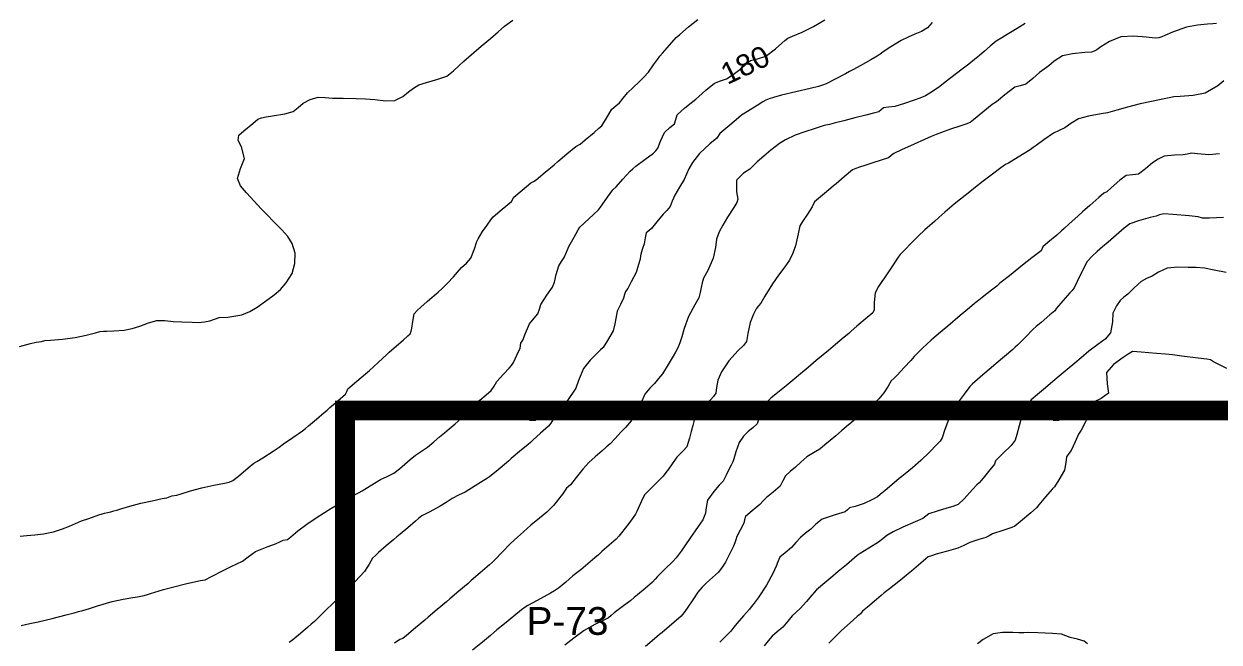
# Model space of a CAD drawing. Header units: metres. Extents: x 354768 to 355417, y 9249536 to 9250102.
# Drawn here: x 354910.47 to 354931.54, y 9249865.5 to 9249876.39 of the extents above; entities that cross this region are included whole.
import ezdxf
from ezdxf.enums import TextEntityAlignment as Align

# ---------------------------------------------------------------- set-up
doc = ezdxf.new("R2010")
doc.units = ezdxf.units.M
doc.header["$LTSCALE"] = 0.25
doc.linetypes.add('DASHED', pattern=[1.524, 1.27, -0.254])
doc.layers.add('ARQ-BASE', color=8, linetype='CONTINUOUS', lineweight=13)
doc.layers.add('LIMITE-INTERV', color=1, linetype='DASHED', lineweight=70)
doc.layers.add('CURVAS', color=33, linetype='CONTINUOUS', lineweight=13, true_color=0xb08860)
doc.layers.add('CURVAS-TXT', color=33, linetype='CONTINUOUS', true_color=0x966e46)
doc.layers.add('NUDOS', color=7, linetype='CONTINUOUS')
doc.layers.add('TEXTOS', color=7, linetype='CONTINUOUS')
doc.styles.get("Standard").update_dxf_attribs({"font": 'arial.ttf'})

# ---------------------------------------------------------------- blocks, each defined once
blk = doc.blocks.new('ARQUITECTURA_BASE')
at = {"layer": 'ARQ-BASE'}
for points in [[(354919.494, 9249869.452), (354919.385, 9249869.452)], [(354928.719, 9249869.452), (354928.61, 9249869.452)], [(354919.494, 9249869.402), (354919.385, 9249869.402)], [(354928.719, 9249869.402), (354928.61, 9249869.402)]]:
    blk.add_lwpolyline(points, dxfattribs=at)
blk = doc.blocks.new('CURVAS_DE_NIVEL')
at = {"layer": 'CURVAS'}
for points in [[(354928.118, 9249876.396), (354927.975, 9249876.309), (354927.803, 9249876.205), (354927.704, 9249876.146), (354927.608, 9249876.085), (354927.502, 9249875.998), (354927.399, 9249875.909), (354927.313, 9249875.835), (354927.226, 9249875.762), (354927.123, 9249875.682), (354927.01, 9249875.594), (354926.907, 9249875.518), (354926.807, 9249875.443), (354926.711, 9249875.365), (354926.613, 9249875.289), (354926.482, 9249875.2), (354926.36, 9249875.126), (354926.263, 9249875.084), (354926.164, 9249875.047), (354925.99, 9249874.987), (354925.82, 9249874.935), (354925.708, 9249874.921), (354925.624, 9249874.911), (354925.583, 9249874.877), (354925.541, 9249874.841), (354925.467, 9249874.822), (354925.308, 9249874.783), (354925.118, 9249874.736), (354924.921, 9249874.685), (354924.75, 9249874.64), (354924.671, 9249874.62), (354924.578, 9249874.601), (354924.504, 9249874.575), (354924.415, 9249874.548), (354924.233, 9249874.492), (354924.066, 9249874.432), (354923.895, 9249874.347), (354923.787, 9249874.281), (354923.711, 9249874.225), (354923.637, 9249874.165), (354923.513, 9249874.063), (354923.393, 9249873.96), (354923.329, 9249873.896), (354923.265, 9249873.832), (354923.152, 9249873.76), (354923.032, 9249873.636), (354923.028, 9249873.434), (354923.056, 9249873.303), (354923.037, 9249873.243), (354922.982, 9249873.156), (354922.872, 9249872.985), (354922.788, 9249872.845), (354922.727, 9249872.726), (354922.679, 9249872.601), (354922.658, 9249872.453), (354922.622, 9249872.266), (354922.523, 9249872.049), (354922.448, 9249871.911), (354922.425, 9249871.83), (354922.406, 9249871.747), (354922.39, 9249871.658), (354922.368, 9249871.563), (354922.294, 9249871.441), (354922.182, 9249871.237), (354922.108, 9249871.022), (354922.068, 9249870.879), (354922.031, 9249870.771), (354921.997, 9249870.681), (354921.957, 9249870.609), (354921.916, 9249870.537), (354921.827, 9249870.39), (354921.725, 9249870.227), (354921.658, 9249870.141), (354921.587, 9249870.058), (354921.503, 9249869.973), (354921.417, 9249869.87), (354921.336, 9249869.691), (354921.269, 9249869.528), (354921.209, 9249869.445), (354921.144, 9249869.365), (354921.073, 9249869.283), (354920.993, 9249869.197), (354920.893, 9249869.089), (354920.802, 9249868.995), (354920.732, 9249868.932), (354920.661, 9249868.87), (354920.541, 9249868.763), (354920.429, 9249868.661), (354920.374, 9249868.604), (354920.321, 9249868.544), (354920.207, 9249868.401), (354920.105, 9249868.271), (354920.037, 9249868.214), (354919.963, 9249868.103), (354919.808, 9249867.905), (354919.689, 9249867.791), (354919.557, 9249867.683), (354919.408, 9249867.558), (354919.275, 9249867.442), (354919.17, 9249867.348), (354919.048, 9249867.234), (354918.902, 9249867.087), (354918.782, 9249866.961), (354918.731, 9249866.906), (354918.678, 9249866.861), (354918.516, 9249866.722), (354918.353, 9249866.583), (354918.301, 9249866.532), (354918.14, 9249866.396), (354917.979, 9249866.26), (354917.919, 9249866.21), (354917.757, 9249866.074), (354917.596, 9249865.938), (354917.536, 9249865.887), (354917.374, 9249865.751), (354917.212, 9249865.616), (354917.153, 9249865.566), (354917.096, 9249865.544), (354917.001, 9249865.483)], [(354931.492, 9249876.396), (354931.425, 9249876.39), (354931.334, 9249876.384), (354931.156, 9249876.368), (354930.964, 9249876.334), (354930.713, 9249876.246), (354930.581, 9249876.186), (354930.526, 9249876.163), (354930.471, 9249876.144), (354930.414, 9249876.142), (354930.356, 9249876.143), (354930.249, 9249876.158), (354930.031, 9249876.177), (354929.802, 9249876.161), (354929.607, 9249876.082), (354929.451, 9249875.985), (354929.381, 9249875.934), (354929.334, 9249875.913), (354929.287, 9249875.895), (354929.171, 9249875.886), (354928.951, 9249875.865), (354928.774, 9249875.829), (354928.631, 9249875.736), (354928.535, 9249875.651), (354928.452, 9249875.592), (354928.37, 9249875.533), (354928.252, 9249875.429), (354928.13, 9249875.33), (354928.032, 9249875.302), (354927.934, 9249875.275), (354927.758, 9249875.14), (354927.612, 9249875.02), (354927.534, 9249874.973), (354927.37, 9249874.835), (354927.209, 9249874.699), (354927.15, 9249874.652), (354927.073, 9249874.627), (354926.964, 9249874.591), (354926.803, 9249874.536), (354926.642, 9249874.479), (354926.551, 9249874.444), (354926.461, 9249874.408), (354926.343, 9249874.356), (354926.161, 9249874.274), (354925.94, 9249874.173), (354925.805, 9249874.109), (354925.758, 9249874.071), (354925.71, 9249874.033), (354925.582, 9249873.991), (354925.416, 9249873.94), (354925.29, 9249873.898), (354925.197, 9249873.866), (354925.134, 9249873.843), (354925.073, 9249873.817), (354924.929, 9249873.697), (354924.788, 9249873.576), (354924.739, 9249873.535), (354924.691, 9249873.495), (354924.545, 9249873.373), (354924.405, 9249873.254), (354924.363, 9249873.168), (354924.279, 9249873.039), (354924.195, 9249872.911), (354924.144, 9249872.831), (354924.115, 9249872.69), (354924.068, 9249872.483), (354924.022, 9249872.352), (354923.963, 9249872.227), (354923.885, 9249872.112), (354923.773, 9249871.963), (354923.664, 9249871.809), (354923.532, 9249871.592), (354923.462, 9249871.47), (354923.419, 9249871.421), (354923.377, 9249871.37), (354923.329, 9249871.276), (354923.269, 9249871.132), (354923.231, 9249870.934), (354923.209, 9249870.794), (354923.153, 9249870.724), (354923.058, 9249870.636), (354922.894, 9249870.454), (354922.769, 9249870.261), (354922.7, 9249870.116), (354922.679, 9249869.985), (354922.667, 9249869.886), (354922.625, 9249869.827), (354922.577, 9249869.771), (354922.445, 9249869.64), (354922.323, 9249869.518), (354922.29, 9249869.441), (354922.276, 9249869.384), (354922.26, 9249869.318), (354922.231, 9249869.21), (354922.2, 9249869.094), (354922.18, 9249869.016), (354922.155, 9249868.942), (354922.082, 9249868.864), (354921.982, 9249868.758), (354921.895, 9249868.638), (354921.833, 9249868.548), (354921.785, 9249868.485), (354921.736, 9249868.424), (354921.611, 9249868.296), (354921.492, 9249868.177), (354921.449, 9249868.137), (354921.409, 9249868.097), (354921.35, 9249867.973), (354921.295, 9249867.851), (354921.273, 9249867.803), (354921.251, 9249867.755), (354921.131, 9249867.592), (354921.004, 9249867.422), (354920.958, 9249867.368), (354920.91, 9249867.316), (354920.787, 9249867.208), (354920.658, 9249867.096), (354920.597, 9249867.04), (354920.536, 9249866.984), (354920.412, 9249866.879), (354920.286, 9249866.773), (354920.217, 9249866.72), (354920.148, 9249866.667), (354920.02, 9249866.558), (354919.893, 9249866.452), (354919.824, 9249866.405), (354919.753, 9249866.361), (354919.636, 9249866.296), (354919.451, 9249866.196), (354919.352, 9249866.143), (354919.304, 9249866.118), (354919.244, 9249866.07), (354919.104, 9249865.958), (354918.939, 9249865.823), (354918.806, 9249865.713), (354918.695, 9249865.618), (354918.553, 9249865.501), (354918.376, 9249865.36)], [(354931.622, 9249875.388), (354931.511, 9249875.299), (354931.29, 9249875.172), (354931.077, 9249875.13), (354930.85, 9249875.113), (354930.739, 9249875.108), (354930.657, 9249875.088), (354930.569, 9249875.071), (354930.372, 9249875.032), (354930.143, 9249874.981), (354929.92, 9249874.923), (354929.735, 9249874.87), (354929.652, 9249874.846), (354929.57, 9249874.826), (354929.455, 9249874.806), (354929.232, 9249874.764), (354929.056, 9249874.719), (354928.92, 9249874.637), (354928.815, 9249874.562), (354928.716, 9249874.513), (354928.618, 9249874.463), (354928.449, 9249874.349), (354928.309, 9249874.251), (354928.259, 9249874.211), (354928.209, 9249874.172), (354928.102, 9249874.106), (354927.92, 9249873.996), (354927.822, 9249873.937), (354927.772, 9249873.915), (354927.689, 9249873.854), (354927.521, 9249873.728), (354927.378, 9249873.62), (354927.243, 9249873.514), (354927.144, 9249873.435), (354927.061, 9249873.37), (354926.979, 9249873.304), (354926.869, 9249873.213), (354926.705, 9249873.074), (354926.596, 9249872.982), (354926.518, 9249872.912), (354926.44, 9249872.841), (354926.348, 9249872.76), (354926.232, 9249872.653), (354926.118, 9249872.537), (354925.983, 9249872.396), (354925.916, 9249872.326), (354925.878, 9249872.283), (354925.789, 9249872.147), (354925.686, 9249871.99), (354925.637, 9249871.92), (354925.589, 9249871.85), (354925.532, 9249871.763), (354925.476, 9249871.653), (354925.458, 9249871.483), (354925.454, 9249871.356), (354925.432, 9249871.302), (354925.333, 9249871.218), (354925.151, 9249871.064), (354925.052, 9249870.98), (354925.008, 9249870.939), (354924.931, 9249870.874), (354924.777, 9249870.744), (354924.65, 9249870.637), (354924.557, 9249870.559), (354924.437, 9249870.458), (354924.291, 9249870.335), (354924.158, 9249870.224), (354924.046, 9249870.13), (354923.908, 9249870.013), (354923.757, 9249869.895), (354923.635, 9249869.8), (354923.533, 9249869.69), (354923.443, 9249869.487), (354923.396, 9249869.347), (354923.319, 9249869.277), (354923.235, 9249869.211), (354923.155, 9249869.126), (354923.077, 9249869.019), (354923.018, 9249868.85), (354922.986, 9249868.731), (354922.965, 9249868.674), (354922.937, 9249868.619), (354922.902, 9249868.551), (354922.848, 9249868.438), (354922.797, 9249868.333), (354922.726, 9249868.264), (354922.631, 9249868.153), (354922.522, 9249868.002), (354922.496, 9249867.871), (354922.486, 9249867.773), (354922.463, 9249867.713), (354922.436, 9249867.654), (354922.357, 9249867.537), (354922.21, 9249867.325), (354922.055, 9249867.104), (354921.97, 9249866.985), (354921.903, 9249866.913), (354921.774, 9249866.789), (354921.64, 9249866.658), (354921.595, 9249866.607), (354921.55, 9249866.556), (354921.42, 9249866.446), (354921.285, 9249866.333), (354921.226, 9249866.283), (354921.167, 9249866.234), (354921.018, 9249866.122), (354920.874, 9249866.013), (354920.823, 9249865.97), (354920.772, 9249865.928), (354920.693, 9249865.889), (354920.533, 9249865.81), (354920.348, 9249865.703), (354920.163, 9249865.57), (354920.004, 9249865.443)], [(354931.54, 9249874.1), (354931.353, 9249874.084), (354931.157, 9249874.1), (354931.049, 9249874.111), (354930.975, 9249874.097), (354930.901, 9249874.082), (354930.751, 9249874.076), (354930.57, 9249874.058), (354930.462, 9249874.01), (354930.361, 9249873.946), (354930.238, 9249873.838), (354930.118, 9249873.742), (354930.008, 9249873.731), (354929.897, 9249873.721), (354929.785, 9249873.636), (354929.635, 9249873.504), (354929.558, 9249873.435), (354929.505, 9249873.41), (354929.417, 9249873.333), (354929.256, 9249873.19), (354929.169, 9249873.113), (354929.13, 9249873.08), (354929.046, 9249873.004), (354928.891, 9249872.866), (354928.806, 9249872.789), (354928.76, 9249872.743), (354928.674, 9249872.671), (354928.517, 9249872.54), (354928.431, 9249872.466), (354928.402, 9249872.392), (354928.238, 9249872.267), (354928.072, 9249872.142), (354928.006, 9249872.086), (354927.839, 9249871.953), (354927.674, 9249871.821), (354927.616, 9249871.772), (354927.526, 9249871.7), (354927.363, 9249871.571), (354927.274, 9249871.5), (354927.224, 9249871.462), (354927.135, 9249871.388), (354926.975, 9249871.253), (354926.887, 9249871.178), (354926.841, 9249871.14), (354926.753, 9249871.066), (354926.593, 9249870.93), (354926.505, 9249870.856), (354926.459, 9249870.818), (354926.311, 9249870.676), (354926.161, 9249870.531), (354926.104, 9249870.463), (354925.988, 9249870.337), (354925.863, 9249870.201), (354925.808, 9249870.152), (354925.755, 9249870.101), (354925.703, 9249870.011), (354925.628, 9249869.889), (354925.538, 9249869.787), (354925.443, 9249869.695), (354925.354, 9249869.618), (354925.262, 9249869.543), (354925.162, 9249869.458), (354925.061, 9249869.373), (354924.971, 9249869.297), (354924.88, 9249869.22), (354924.78, 9249869.135), (354924.679, 9249869.051), (354924.59, 9249868.973), (354924.498, 9249868.898), (354924.389, 9249868.834), (354924.269, 9249868.761), (354924.162, 9249868.667), (354924.071, 9249868.58), (354923.975, 9249868.503), (354923.894, 9249868.43), (354923.846, 9249868.339), (354923.799, 9249868.248), (354923.679, 9249868.142), (354923.562, 9249868.048), (354923.5, 9249867.986), (354923.439, 9249867.924), (354923.308, 9249867.813), (354923.192, 9249867.711), (354923.174, 9249867.653), (354923.159, 9249867.593), (354923.098, 9249867.474), (354923.038, 9249867.358), (354923.018, 9249867.301), (354923.002, 9249867.251), (354922.976, 9249867.192), (354922.919, 9249867.071), (354922.839, 9249866.91), (354922.78, 9249866.817), (354922.712, 9249866.729), (354922.61, 9249866.636), (354922.504, 9249866.545), (354922.426, 9249866.465), (354922.352, 9249866.381), (354922.27, 9249866.264), (354922.161, 9249866.1), (354922.104, 9249866.013), (354922.056, 9249865.956), (354921.967, 9249865.881), (354921.807, 9249865.745), (354921.72, 9249865.67), (354921.675, 9249865.632), (354921.587, 9249865.558), (354921.426, 9249865.422)], [(354926.479, 9249876.418), (354926.396, 9249876.323), (354926.29, 9249876.259), (354926.175, 9249876.207), (354926.056, 9249876.157), (354925.93, 9249876.1), (354925.749, 9249875.988), (354925.617, 9249875.899), (354925.565, 9249875.859), (354925.512, 9249875.82), (354925.401, 9249875.758), (354925.21, 9249875.653), (354925.093, 9249875.589), (354925.023, 9249875.551), (354924.954, 9249875.512), (354924.782, 9249875.422), (354924.613, 9249875.335), (354924.544, 9249875.31), (354924.474, 9249875.287), (354924.331, 9249875.253), (354924.078, 9249875.194), (354923.826, 9249875.133), (354923.685, 9249875.097), (354923.609, 9249875.069), (354923.549, 9249875.046), (354923.492, 9249875.016), (354923.397, 9249874.956), (354923.222, 9249874.845), (354923.119, 9249874.78), (354923.072, 9249874.741), (354923.026, 9249874.701), (354922.879, 9249874.578), (354922.737, 9249874.457), (354922.682, 9249874.375), (354922.562, 9249874.279), (354922.376, 9249874.109), (354922.258, 9249873.951), (354922.191, 9249873.837), (354922.149, 9249873.745), (354922.108, 9249873.652), (354922.027, 9249873.516), (354921.943, 9249873.374), (354921.899, 9249873.265), (354921.859, 9249873.172), (354921.8, 9249873.103), (354921.737, 9249873.037), (354921.627, 9249872.904), (354921.53, 9249872.786), (354921.484, 9249872.747), (354921.44, 9249872.707), (354921.421, 9249872.62), (354921.402, 9249872.518), (354921.375, 9249872.432), (354921.351, 9249872.36), (354921.341, 9249872.303), (354921.332, 9249872.245), (354921.306, 9249872.15), (354921.26, 9249872.013), (354921.176, 9249871.846), (354921.113, 9249871.729), (354921.074, 9249871.674), (354921.059, 9249871.621), (354921.041, 9249871.56), (354920.985, 9249871.447), (354920.929, 9249871.331), (354920.915, 9249871.267), (354920.903, 9249871.203), (354920.887, 9249871.107), (354920.856, 9249870.983), (354920.76, 9249870.815), (354920.68, 9249870.691), (354920.636, 9249870.647), (354920.576, 9249870.592), (354920.452, 9249870.467), (354920.337, 9249870.322), (354920.245, 9249870.11), (354920.202, 9249869.974), (354920.153, 9249869.9), (354920.101, 9249869.827), (354920.043, 9249869.74), (354919.973, 9249869.639), (354919.874, 9249869.513), (354919.795, 9249869.414), (354919.756, 9249869.359), (354919.715, 9249869.306), (354919.578, 9249869.178), (354919.444, 9249869.055), (354919.401, 9249869.018), (354919.357, 9249868.981), (354919.209, 9249868.857), (354919.062, 9249868.732), (354919.018, 9249868.696), (354918.975, 9249868.659), (354918.83, 9249868.536), (354918.679, 9249868.41), (354918.622, 9249868.374), (354918.564, 9249868.339), (354918.427, 9249868.253), (354918.25, 9249868.144), (354918.134, 9249868.087), (354918.02, 9249868.031), (354917.914, 9249867.962), (354917.808, 9249867.893), (354917.626, 9249867.797), (354917.484, 9249867.722), (354917.429, 9249867.677), (354917.375, 9249867.63), (354917.238, 9249867.515), (354917.101, 9249867.399), (354917.047, 9249867.354), (354916.993, 9249867.308), (354916.856, 9249867.193), (354916.719, 9249867.077), (354916.667, 9249867.028), (354916.617, 9249866.978), (354916.556, 9249866.875), (354916.472, 9249866.743), (354916.393, 9249866.653), (354916.309, 9249866.567), (354916.2, 9249866.451), (354916.101, 9249866.35), (354916.023, 9249866.28), (354915.951, 9249866.216), (354915.886, 9249866.153), (354915.822, 9249866.089), (354915.705, 9249865.973), (354915.594, 9249865.864), (354915.535, 9249865.813), (354915.476, 9249865.764), (354915.346, 9249865.654), (354915.212, 9249865.541), (354915.145, 9249865.491)], [(354910.421, 9249865.794), (354910.499, 9249865.81), (354910.579, 9249865.826), (354910.723, 9249865.858), (354910.972, 9249865.916), (354911.219, 9249865.978), (354911.359, 9249866.015), (354911.437, 9249866.036), (354911.508, 9249866.056), (354911.569, 9249866.074), (354911.63, 9249866.092), (354911.77, 9249866.138), (354912.029, 9249866.214), (354912.22, 9249866.255), (354912.389, 9249866.285), (354912.473, 9249866.299), (354912.533, 9249866.31), (354912.592, 9249866.322), (354912.648, 9249866.338), (354912.703, 9249866.355), (354912.777, 9249866.378), (354912.931, 9249866.425), (354913.116, 9249866.476), (354913.318, 9249866.525), (354913.5, 9249866.565), (354913.584, 9249866.582), (354913.666, 9249866.599), (354913.776, 9249866.654), (354913.982, 9249866.759), (354914.125, 9249866.831), (354914.225, 9249866.877), (354914.323, 9249866.927), (354914.424, 9249867.003), (354914.556, 9249867.095), (354914.758, 9249867.179), (354914.908, 9249867.232), (354914.981, 9249867.267), (354915.041, 9249867.296), (354915.118, 9249867.309), (354915.174, 9249867.355), (354915.301, 9249867.459), (354915.457, 9249867.578), (354915.622, 9249867.691), (354915.767, 9249867.783), (354915.832, 9249867.823), (354915.879, 9249867.853), (354915.991, 9249867.916), (354916.199, 9249868.034), (354916.322, 9249868.103), (354916.379, 9249868.135), (354916.435, 9249868.166), (354916.574, 9249868.253), (354916.757, 9249868.363), (354916.876, 9249868.417), (354916.99, 9249868.473), (354917.089, 9249868.55), (354917.184, 9249868.633), (354917.28, 9249868.716), (354917.376, 9249868.795), (354917.48, 9249868.865), (354917.584, 9249868.934), (354917.697, 9249869.027), (354917.797, 9249869.114), (354917.882, 9249869.185), (354917.966, 9249869.256), (354918.073, 9249869.346), (354918.18, 9249869.436), (354918.266, 9249869.506), (354918.348, 9249869.578), (354918.424, 9249869.667), (354918.508, 9249869.763), (354918.616, 9249869.854), (354918.706, 9249869.93), (354918.759, 9249870.01), (354918.809, 9249870.093), (354918.925, 9249870.218), (354919.027, 9249870.325), (354919.065, 9249870.373), (354919.101, 9249870.423), (354919.162, 9249870.552), (354919.217, 9249870.677), (354919.228, 9249870.767), (354919.264, 9249870.82), (354919.312, 9249870.944), (354919.384, 9249871.108), (354919.462, 9249871.204), (354919.528, 9249871.282), (354919.556, 9249871.364), (354919.583, 9249871.446), (354919.688, 9249871.609), (354919.785, 9249871.753), (354919.821, 9249871.84), (354919.854, 9249871.974), (354919.897, 9249872.129), (354919.945, 9249872.204), (354919.996, 9249872.278), (354920.035, 9249872.368), (354920.076, 9249872.468), (354920.168, 9249872.633), (354920.242, 9249872.762), (354920.267, 9249872.807), (354920.351, 9249872.885), (354920.508, 9249873.03), (354920.599, 9249873.115), (354920.633, 9249873.16), (354920.666, 9249873.206), (354920.76, 9249873.339), (354920.851, 9249873.467), (354920.911, 9249873.521), (354921.029, 9249873.654), (354921.155, 9249873.796), (354921.206, 9249873.84), (354921.259, 9249873.883), (354921.415, 9249874.001), (354921.566, 9249874.116), (354921.607, 9249874.157), (354921.646, 9249874.2), (354921.692, 9249874.324), (354921.761, 9249874.479), (354921.858, 9249874.564), (354921.938, 9249874.629), (354921.962, 9249874.709), (354921.985, 9249874.79), (354922.123, 9249874.911), (354922.261, 9249875.022), (354922.314, 9249875.067), (354922.367, 9249875.112), (354922.491, 9249875.222), (354922.643, 9249875.344), (354922.748, 9249875.386), (354922.854, 9249875.425), (354922.972, 9249875.501), (354923.091, 9249875.589), (354923.182, 9249875.671), (354923.276, 9249875.744), (354923.403, 9249875.777), (354923.55, 9249875.821), (354923.718, 9249875.949), (354923.83, 9249876.052), (354923.882, 9249876.096), (354923.936, 9249876.138), (354924.02, 9249876.174), (354924.19, 9249876.247), (354924.389, 9249876.344), (354924.59, 9249876.46)], [(354910.404, 9249867.367), (354910.523, 9249867.38), (354910.662, 9249867.389), (354910.817, 9249867.41), (354910.992, 9249867.444), (354911.154, 9249867.494), (354911.277, 9249867.541), (354911.382, 9249867.587), (354911.486, 9249867.634), (354911.617, 9249867.68), (354911.794, 9249867.739), (354911.892, 9249867.772), (354911.948, 9249867.784), (354912.003, 9249867.796), (354912.055, 9249867.811), (354912.107, 9249867.825), (354912.182, 9249867.847), (354912.341, 9249867.894), (354912.532, 9249867.945), (354912.733, 9249867.991), (354912.909, 9249868.027), (354912.991, 9249868.044), (354913.078, 9249868.074), (354913.167, 9249868.09), (354913.242, 9249868.113), (354913.409, 9249868.164), (354913.609, 9249868.219), (354913.82, 9249868.265), (354914.006, 9249868.301), (354914.089, 9249868.316), (354914.157, 9249868.344), (354914.254, 9249868.425), (354914.427, 9249868.572), (354914.523, 9249868.652), (354914.579, 9249868.679), (354914.68, 9249868.744), (354914.865, 9249868.863), (354914.971, 9249868.931), (354915.046, 9249868.994), (354915.209, 9249869.104), (354915.381, 9249869.22), (354915.436, 9249869.265), (354915.489, 9249869.311), (354915.627, 9249869.427), (354915.763, 9249869.542), (354915.814, 9249869.588), (354915.864, 9249869.634), (354916.007, 9249869.753), (354916.142, 9249869.868), (354916.162, 9249869.915), (354916.181, 9249869.962), (354916.338, 9249870.095), (354916.495, 9249870.226), (354916.563, 9249870.284), (354916.715, 9249870.425), (354916.865, 9249870.563), (354916.911, 9249870.609), (354916.998, 9249870.684), (354917.154, 9249870.82), (354917.239, 9249870.894), (354917.282, 9249870.932), (354917.296, 9249870.978), (354917.31, 9249871.031), (354917.325, 9249871.149), (354917.35, 9249871.281), (354917.405, 9249871.342), (354917.468, 9249871.399), (354917.58, 9249871.5), (354917.7, 9249871.606), (354917.772, 9249871.667), (354917.843, 9249871.729), (354917.939, 9249871.825), (354918.041, 9249871.932), (354918.114, 9249872.015), (354918.187, 9249872.097), (354918.272, 9249872.174), (354918.351, 9249872.261), (354918.416, 9249872.429), (354918.454, 9249872.556), (354918.478, 9249872.605), (354918.511, 9249872.662), (354918.557, 9249872.736), (354918.634, 9249872.846), (354918.701, 9249872.94), (354918.741, 9249872.991), (354918.903, 9249873.127), (354919.065, 9249873.264), (354919.105, 9249873.336), (354919.253, 9249873.462), (354919.406, 9249873.59), (354919.453, 9249873.616), (354919.5, 9249873.643), (354919.659, 9249873.777), (354919.815, 9249873.91), (354919.882, 9249873.966), (354920.039, 9249874.099), (354920.197, 9249874.232), (354920.276, 9249874.274), (354920.364, 9249874.348), (354920.52, 9249874.48), (354920.606, 9249874.552), (354920.658, 9249874.596), (354920.738, 9249874.732), (354920.835, 9249874.888), (354920.902, 9249874.945), (354920.97, 9249875.002), (354921.035, 9249875.081), (354921.111, 9249875.175), (354921.209, 9249875.27), (354921.314, 9249875.369), (354921.4, 9249875.454), (354921.481, 9249875.542), (354921.57, 9249875.667), (354921.636, 9249875.764), (354921.681, 9249875.82), (354921.728, 9249875.876), (354921.851, 9249876.018), (354921.965, 9249876.149), (354922.031, 9249876.205), (354922.187, 9249876.337), (354922.347, 9249876.471)], [(354910.396, 9249870.708), (354910.59, 9249870.758), (354910.689, 9249870.785), (354910.781, 9249870.798), (354910.843, 9249870.811), (354910.94, 9249870.818), (354911.152, 9249870.838), (354911.376, 9249870.868), (354911.571, 9249870.909), (354911.732, 9249870.951), (354911.81, 9249870.972), (354911.873, 9249870.976), (354911.936, 9249870.979), (354912.055, 9249870.981), (354912.238, 9249870.995), (354912.378, 9249871.025), (354912.516, 9249871.067), (354912.665, 9249871.123), (354912.815, 9249871.166), (354912.957, 9249871.164), (354913.101, 9249871.148), (354913.255, 9249871.141), (354913.435, 9249871.134), (354913.55, 9249871.131), (354913.654, 9249871.141), (354913.748, 9249871.157), (354913.831, 9249871.188), (354913.915, 9249871.219), (354914.066, 9249871.226), (354914.311, 9249871.265), (354914.455, 9249871.324), (354914.582, 9249871.399), (354914.732, 9249871.505), (354914.881, 9249871.615), (354914.995, 9249871.714), (354915.093, 9249871.829), (354915.197, 9249871.992), (354915.246, 9249872.17), (354915.254, 9249872.351), (354915.201, 9249872.522), (354915.123, 9249872.647), (354915.015, 9249872.764), (354914.879, 9249872.906), (354914.755, 9249873.035), (354914.653, 9249873.134), (354914.532, 9249873.267), (354914.396, 9249873.415), (354914.289, 9249873.539), (354914.234, 9249873.67), (354914.29, 9249873.846), (354914.362, 9249874.02), (354914.305, 9249874.226), (354914.248, 9249874.335), (354914.26, 9249874.428), (354914.348, 9249874.505), (354914.506, 9249874.638), (354914.594, 9249874.71), (354914.657, 9249874.733), (354914.743, 9249874.753), (354914.856, 9249874.771), (354915.068, 9249874.808), (354915.217, 9249874.845), (354915.307, 9249874.918), (354915.396, 9249874.996), (354915.519, 9249875.056), (354915.657, 9249875.099), (354915.783, 9249875.097), (354915.91, 9249875.082), (354916.098, 9249875.081), (354916.329, 9249875.077), (354916.492, 9249875.068), (354916.655, 9249875.057), (354916.85, 9249875.037), (354917.012, 9249875.042), (354917.149, 9249875.114), (354917.252, 9249875.193), (354917.341, 9249875.259), (354917.433, 9249875.32), (354917.565, 9249875.361), (354917.769, 9249875.417), (354917.924, 9249875.472), (354918.045, 9249875.563), (354918.139, 9249875.653), (354918.226, 9249875.733), (354918.313, 9249875.812), (354918.399, 9249875.886), (354918.533, 9249875.999), (354918.697, 9249876.134), (354918.833, 9249876.253), (354918.943, 9249876.348), (354919.09, 9249876.456)], [(354931.613, 9249872.978), (354931.369, 9249872.97), (354931.246, 9249872.969), (354931.165, 9249872.992), (354931.006, 9249873.007), (354930.718, 9249873.031), (354930.559, 9249873.044), (354930.484, 9249873.025), (354930.427, 9249873.006), (354930.321, 9249872.978), (354930.114, 9249872.921), (354929.962, 9249872.868), (354929.863, 9249872.793), (354929.771, 9249872.707), (354929.675, 9249872.626), (354929.58, 9249872.546), (354929.483, 9249872.465), (354929.389, 9249872.382), (354929.296, 9249872.298), (354929.213, 9249872.206), (354929.133, 9249872.059), (354929.033, 9249871.853), (354928.979, 9249871.741), (354928.944, 9249871.696), (354928.907, 9249871.652), (354928.784, 9249871.513), (354928.668, 9249871.381), (354928.638, 9249871.336), (354928.553, 9249871.263), (354928.398, 9249871.131), (354928.312, 9249871.057), (354928.259, 9249871.01), (354928.121, 9249870.873), (354927.98, 9249870.73), (354927.941, 9249870.693), (354927.903, 9249870.656), (354927.756, 9249870.532), (354927.607, 9249870.407), (354927.564, 9249870.371), (354927.521, 9249870.334), (354927.374, 9249870.21), (354927.228, 9249870.085), (354927.185, 9249870.045), (354927.144, 9249870.005), (354927.058, 9249869.892), (354926.957, 9249869.753), (354926.902, 9249869.659), (354926.855, 9249869.572), (354926.809, 9249869.494), (354926.766, 9249869.415), (354926.705, 9249869.244), (354926.656, 9249869.1), (354926.62, 9249869.039), (354926.562, 9249868.979), (354926.432, 9249868.846), (354926.281, 9249868.701), (354926.132, 9249868.571), (354926.004, 9249868.465), (354925.947, 9249868.42), (354925.899, 9249868.379), (354925.811, 9249868.305), (354925.652, 9249868.171), (354925.565, 9249868.098), (354925.515, 9249868.059), (354925.428, 9249868.011), (354925.279, 9249867.939), (354925.124, 9249867.891), (354925.025, 9249867.864), (354924.985, 9249867.83), (354924.944, 9249867.796), (354924.767, 9249867.744), (354924.54, 9249867.663), (354924.43, 9249867.579), (354924.338, 9249867.492), (354924.247, 9249867.418), (354924.158, 9249867.341), (354924.079, 9249867.254), (354924, 9249867.166), (354923.887, 9249867.073), (354923.796, 9249866.995), (354923.76, 9249866.916), (354923.729, 9249866.835), (354923.67, 9249866.707), (354923.559, 9249866.5), (354923.413, 9249866.28), (354923.323, 9249866.16), (354923.29, 9249866.121), (354923.257, 9249866.082), (354923.154, 9249865.963), (354923.038, 9249865.829), (354922.984, 9249865.761), (354922.93, 9249865.694), (354922.843, 9249865.604), (354922.738, 9249865.5)], [(354931.658, 9249872.009), (354931.447, 9249872.051), (354931.277, 9249872.085), (354931.134, 9249872.097), (354930.99, 9249872.099), (354930.806, 9249872.105), (354930.62, 9249872.087), (354930.469, 9249872.016), (354930.359, 9249871.947), (354930.259, 9249871.904), (354930.162, 9249871.855), (354930.037, 9249871.739), (354929.928, 9249871.629), (354929.859, 9249871.574), (354929.794, 9249871.516), (354929.729, 9249871.425), (354929.663, 9249871.297), (354929.658, 9249871.139), (354929.622, 9249870.946), (354929.53, 9249870.837), (354929.399, 9249870.742), (354929.239, 9249870.623), (354929.103, 9249870.508), (354928.994, 9249870.416), (354928.857, 9249870.301), (354928.717, 9249870.185), (354928.606, 9249870.092), (354928.475, 9249869.979), (354928.337, 9249869.861), (354928.226, 9249869.765), (354928.135, 9249869.653), (354928.052, 9249869.463), (354928.013, 9249869.308), (354927.971, 9249869.156), (354927.944, 9249869.057), (354927.908, 9249869.01), (354927.87, 9249868.966), (354927.729, 9249868.826), (354927.595, 9249868.694), (354927.579, 9249868.636), (354927.496, 9249868.534), (354927.401, 9249868.42), (354927.35, 9249868.354), (354927.31, 9249868.304), (354927.264, 9249868.272), (354927.189, 9249868.187), (354927.044, 9249868.025), (354926.938, 9249867.922), (354926.841, 9249867.886), (354926.737, 9249867.86), (354926.565, 9249867.809), (354926.419, 9249867.762), (354926.368, 9249867.721), (354926.316, 9249867.679), (354926.179, 9249867.62), (354925.963, 9249867.527), (354925.789, 9249867.44), (354925.679, 9249867.378), (354925.607, 9249867.318), (354925.536, 9249867.258), (354925.364, 9249867.155), (354925.208, 9249867.063), (354925.16, 9249867.024), (354925.113, 9249866.984), (354924.969, 9249866.862), (354924.825, 9249866.741), (354924.778, 9249866.701), (354924.731, 9249866.662), (354924.587, 9249866.541), (354924.443, 9249866.419), (354924.401, 9249866.373), (354924.36, 9249866.326), (354924.265, 9249866.214), (354924.155, 9249866.089), (354924.084, 9249866.026), (354924.012, 9249865.962), (354923.937, 9249865.869), (354923.846, 9249865.76), (354923.75, 9249865.678), (354923.661, 9249865.604), (354923.586, 9249865.522), (354923.52, 9249865.433)], [(354931.672, 9249870.318), (354931.509, 9249870.4), (354931.439, 9249870.436), (354931.385, 9249870.47), (354931.318, 9249870.483), (354931.164, 9249870.503), (354930.88, 9249870.54), (354930.716, 9249870.56), (354930.653, 9249870.566), (354930.59, 9249870.571), (354930.433, 9249870.585), (354930.161, 9249870.609), (354930.011, 9249870.621), (354929.936, 9249870.572), (354929.845, 9249870.515), (354929.675, 9249870.391), (354929.554, 9249870.25), (354929.565, 9249870.049), (354929.585, 9249869.884), (354929.455, 9249869.789), (354929.336, 9249869.732), (354929.298, 9249869.647), (354929.267, 9249869.556), (354929.18, 9249869.38), (354929.104, 9249869.231), (354929.059, 9249869.163), (354928.997, 9249869.025), (354928.929, 9249868.875), (354928.885, 9249868.82), (354928.844, 9249868.764), (354928.832, 9249868.664), (354928.809, 9249868.531), (354928.714, 9249868.359), (354928.636, 9249868.235), (354928.593, 9249868.194), (354928.476, 9249868.058), (354928.359, 9249867.92), (354928.317, 9249867.863), (354928.216, 9249867.778), (354928.034, 9249867.624), (354927.935, 9249867.541), (354927.884, 9249867.52), (354927.722, 9249867.465), (354927.545, 9249867.405), (354927.485, 9249867.374), (354927.426, 9249867.344), (354927.302, 9249867.305), (354927.144, 9249867.253), (354927.038, 9249867.202), (354926.933, 9249867.153), (354926.727, 9249867.095), (354926.551, 9249867.049), (354926.47, 9249867.022), (354926.408, 9249866.999), (354926.367, 9249866.965), (354926.278, 9249866.89), (354926.115, 9249866.752), (354926.026, 9249866.677), (354925.984, 9249866.642), (354925.893, 9249866.57), (354925.727, 9249866.438), (354925.635, 9249866.365), (354925.583, 9249866.322), (354925.496, 9249866.248), (354925.339, 9249866.116), (354925.252, 9249866.043), (354925.214, 9249865.998), (354925.159, 9249865.951), (354925.032, 9249865.84), (354924.884, 9249865.705), (354924.764, 9249865.587), (354924.66, 9249865.481)], [(354929.214, 9249865.469), (354929.159, 9249865.518), (354929.038, 9249865.551), (354928.911, 9249865.581), (354928.834, 9249865.612), (354928.757, 9249865.639), (354928.602, 9249865.649), (354928.344, 9249865.661), (354928.185, 9249865.667), (354928.097, 9249865.665), (354928.008, 9249865.662), (354927.901, 9249865.666), (354927.719, 9249865.666), (354927.552, 9249865.643), (354927.38, 9249865.547), (354927.275, 9249865.468)]]:
    blk.add_lwpolyline(points, dxfattribs=at)
at = {"layer": 'CURVAS-TXT'}
blk.add_text('180', height=0.375, rotation=25.7346, dxfattribs=at).set_placement((354923.182, 9249875.671), align=Align.MIDDLE_CENTER)
blk = doc.blocks.new('LIMITE_DE_INTERVENCION')
at = {"layer": 'LIMITE-INTERV', "const_width": 0.35}
blk.add_lwpolyline([(354813.64, 9249855.63), (354841.92, 9249883.91), (354871.13, 9249854.7), (354916.13, 9249854.7), (354916.13, 9249869.58), (354977.74, 9249869.58), (354977.74, 9249785.21), (354976.37, 9249784.1), (354969.93, 9249785.38), (354969.93, 9249791.81), (354955.81, 9249791.81), (354948.88, 9249794.19), (354936.64, 9249794.19), (354936.64, 9249792.02), (354926.97, 9249793.95), (354926.97, 9249800.53), (354919.17, 9249800.53), (354919.17, 9249802.42), (354907.61, 9249802.61), (354883.57, 9249802.61), (354879.56, 9249803.41), (354859.72, 9249811.52)], close=True, dxfattribs=at)
blk = doc.blocks.new('ROTULOS_RED')
at = {"layer": 'TEXTOS'}
blk.add_text('P-73', height=0.4894, dxfattribs=at).set_placement((354919.33, 9249865.48), align=Align.BOTTOM_LEFT)

msp = doc.modelspace()

# ---------------------------------------------------------------- block references
at = {"layer": 'ARQ-BASE'}
msp.add_blockref('ARQUITECTURA_BASE', (0, 0), dxfattribs=at)
at = {"layer": 'CURVAS'}
msp.add_blockref('CURVAS_DE_NIVEL', (0, 0), dxfattribs=at)
at = {"layer": 'LIMITE-INTERV'}
msp.add_blockref('LIMITE_DE_INTERVENCION', (0, 0), dxfattribs=at)
at = {"layer": 'NUDOS'}
msp.add_blockref('ROTULOS_RED', (0, 0), dxfattribs=at)

doc.saveas('drawing.dxf')
